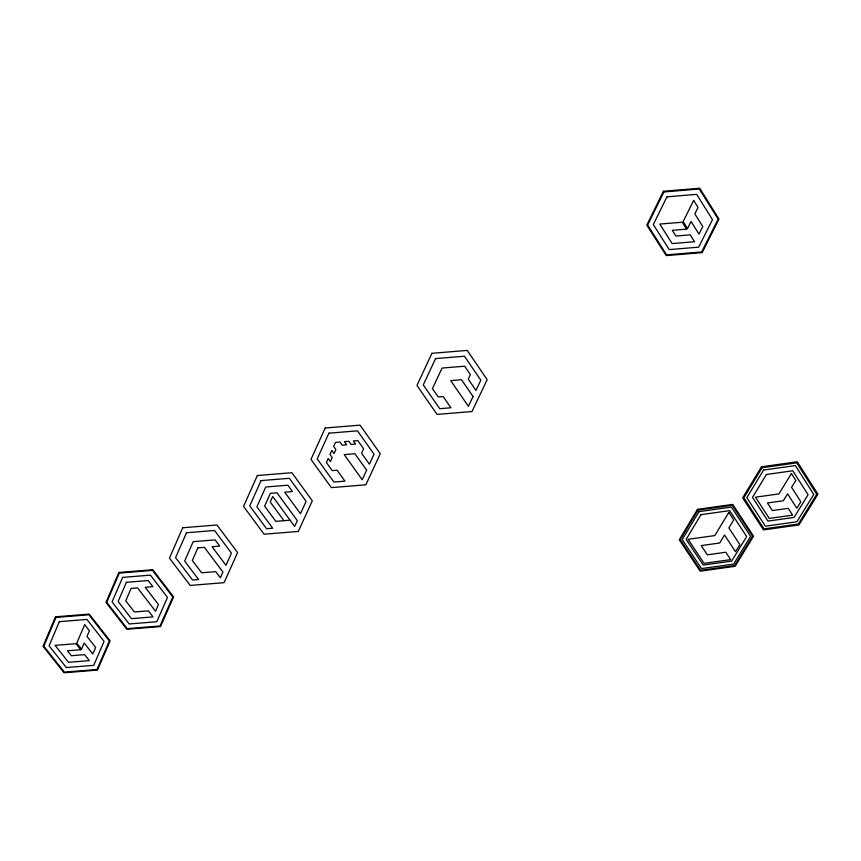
<?xml version="1.0" encoding="UTF-8"?>
<svg xmlns="http://www.w3.org/2000/svg" width="861" height="861" viewBox="0 0 861 861"><rect width="100%" height="100%" fill="white"/><g stroke="black" fill="none" stroke-linecap="round" stroke-linejoin="round"><path stroke-width="1.29" d="M290.071 520.195L275.811 521.357L264.628 506.15L270.386 493.342L276.962 492.804L297.314 520.614L294.645 526.437L272.7 496.496L270.214 501.995L283.947 520.69M55.491 616.82L43.05 646.288L64.091 672.775L97.465 670.095L110.133 640.885L89.2 614.097L55.491 616.82M55.976 617.423L43.803 646.224L64.371 672.129L97.002 669.503L109.369 640.939L88.909 614.765L55.976 617.423M59.312 621.664L49.088 645.804L66.329 667.544L93.72 665.338L104.084 641.37L86.918 619.425L59.312 621.664M84.658 624.709L76.769 643.156L81.515 649.194L84.163 643.016L92.805 653.994L95.646 647.407L87.004 636.397L89.415 630.779L84.658 624.709M118.84 572.479L105.978 602.388L126.868 629.283L160.501 626.571L173.588 596.921L152.806 569.724L118.84 572.479M119.313 573.092L106.742 602.323L127.159 628.627L160.038 625.969L172.824 596.985L152.515 570.402L119.313 573.092M122.628 577.397L112.07 601.893L129.182 623.967L156.788 621.739L167.486 597.416L150.449 575.137L122.628 577.397M126.406 582.305L118.129 601.452L131.453 618.65L153.054 616.907L148.393 610.847L134.359 611.977L125.738 600.838L131.12 588.429L137.577 587.902L155.54 611.256L158.478 604.562L145.208 587.288L152.838 586.664L148.146 580.54L126.406 582.305M182.726 527.761L169.445 558.122L190.173 585.426L224.075 582.682L237.582 552.59L216.961 524.973L182.726 527.761M186.482 532.755L175.579 557.627L192.563 580.034L198.622 579.539L184.652 561.081L193.198 541.666L215.099 539.89L219.749 546.1L212.064 546.724L225.98 565.279L231.437 553.085L214.529 530.473L186.482 532.755M197.869 547.876L192.315 560.457L201.625 572.78L215.756 571.639L220.384 577.774L222.945 572.048L204.38 547.348L197.869 547.876M257.331 475.53L243.545 506.419L264.101 534.218L298.304 531.431L312.306 500.811L291.89 472.711L257.331 475.53M261.055 480.61L249.744 505.924L266.576 528.729L272.689 528.223L256.89 506.785L265.748 487.014L287.865 485.206L292.471 491.534L284.711 492.169L300.457 513.716L306.118 501.317L289.361 478.296L261.055 480.61M325.21 428.014L310.972 459.397L331.345 487.627L365.828 484.818L380.293 453.715L360.049 425.151L325.21 428.014M328.902 433.18L317.214 458.881L333.907 482.052L344.938 481.148L337.081 470.214L332.206 470.612L326.341 462.465L328.17 458.461L330.398 461.561L332.228 457.568L330 454.457L331.829 450.443L334.057 453.553L335.898 449.539L333.659 446.428L335.499 442.403L339.955 442.037L342.183 445.159L346.639 444.793L344.411 441.671L348.866 441.306L351.094 444.427L355.55 444.061L353.322 440.94L357.789 440.574L363.622 448.785L361.588 453.209L369.412 464.208L374.051 454.231L357.444 430.834L328.902 433.18M366.646 470.181L362.201 479.738L344.239 454.63L354.915 453.747L366.646 470.181M431.931 353.322L416.95 385.47L437.044 414.41L471.968 411.536L487.175 379.679L467.222 350.395L431.931 353.322M435.569 358.606L423.268 384.942L439.734 408.695L450.916 407.77L443.167 396.566L438.217 396.975L432.437 388.612L442.07 368.067L464.639 366.205L470.397 374.621L468.255 379.141L475.972 390.42L480.836 380.196L464.477 356.217L435.569 358.606M473.055 396.544L468.395 406.338L450.69 380.594L461.507 379.701L473.055 396.544M663.433 191.26L646.815 225.119L666.242 255.609L702.135 252.628L718.978 219.081L699.702 188.225L663.433 191.26M663.874 191.96L647.623 225.055L666.618 254.867L701.704 251.939L718.16 219.146L699.326 188.989L663.874 191.96M666.952 196.846L653.316 224.57L669.234 249.604L698.68 247.15L712.477 219.63L696.667 194.349L666.952 196.846M693.654 200.419L683.128 221.6L687.519 228.552L691.039 221.471L699.003 234.106L702.78 226.54L694.827 213.872L698.034 207.415L693.654 200.419M697.496 509.357L679.264 539.761L700.208 571.187L735.1 566.323L753.526 536.209L732.754 504.406L697.496 509.357M698.002 510.121L680.244 539.707L700.639 570.316L734.605 565.58L752.546 536.252L732.313 505.299L698.002 510.121M699.003 511.638L682.203 539.61L701.5 568.572L733.626 564.095L750.588 536.36L731.441 507.075L699.003 511.638M700.994 514.663L686.131 539.406L703.211 565.085L731.656 561.114L746.659 536.564L729.687 510.638L700.994 514.663M728.815 512.413L714.802 535.574L688.09 539.309L704.072 563.331L730.677 559.628L725.801 552.235L707.365 554.807L701.241 545.583L719.699 543L724.542 535.025L735.509 551.697L739.836 544.626L728.858 527.911L733.723 519.904L728.815 512.413M761.479 466.813L742.656 497.862L763.513 529.924L798.933 524.962L817.95 494.214L797.275 461.765L761.479 466.813M762.071 467.738L743.839 497.798L764.041 528.858L798.341 524.058L816.766 494.268L796.737 462.841L762.071 467.738M763.567 470.052L746.821 497.647L765.375 526.189L796.877 521.788L813.785 494.429L795.37 465.575L763.567 470.052M766.419 474.486L752.514 497.357L767.926 521.088L794.068 517.429L808.081 494.72L792.777 470.773L766.419 474.486M791.42 473.485L778.925 493.902L755.495 497.195L769.26 518.419L792.604 515.147L788.224 508.345L772.349 510.573L767.442 502.975L783.327 500.747L787.557 493.837L796.834 508.281L800.848 501.769L791.571 487.304L795.822 480.373L791.42 473.485M686.626 229.144L672.301 230.339L675.907 236.043L690.221 234.849L694.558 241.715L672.161 243.588L659.774 224.064L682.267 222.235L686.626 229.144M80.73 649.7L67.416 650.776L71.334 655.727L84.636 654.651L89.34 660.624L68.525 662.303L55.093 645.341L76.016 643.705L80.73 649.7"/></g></svg>
